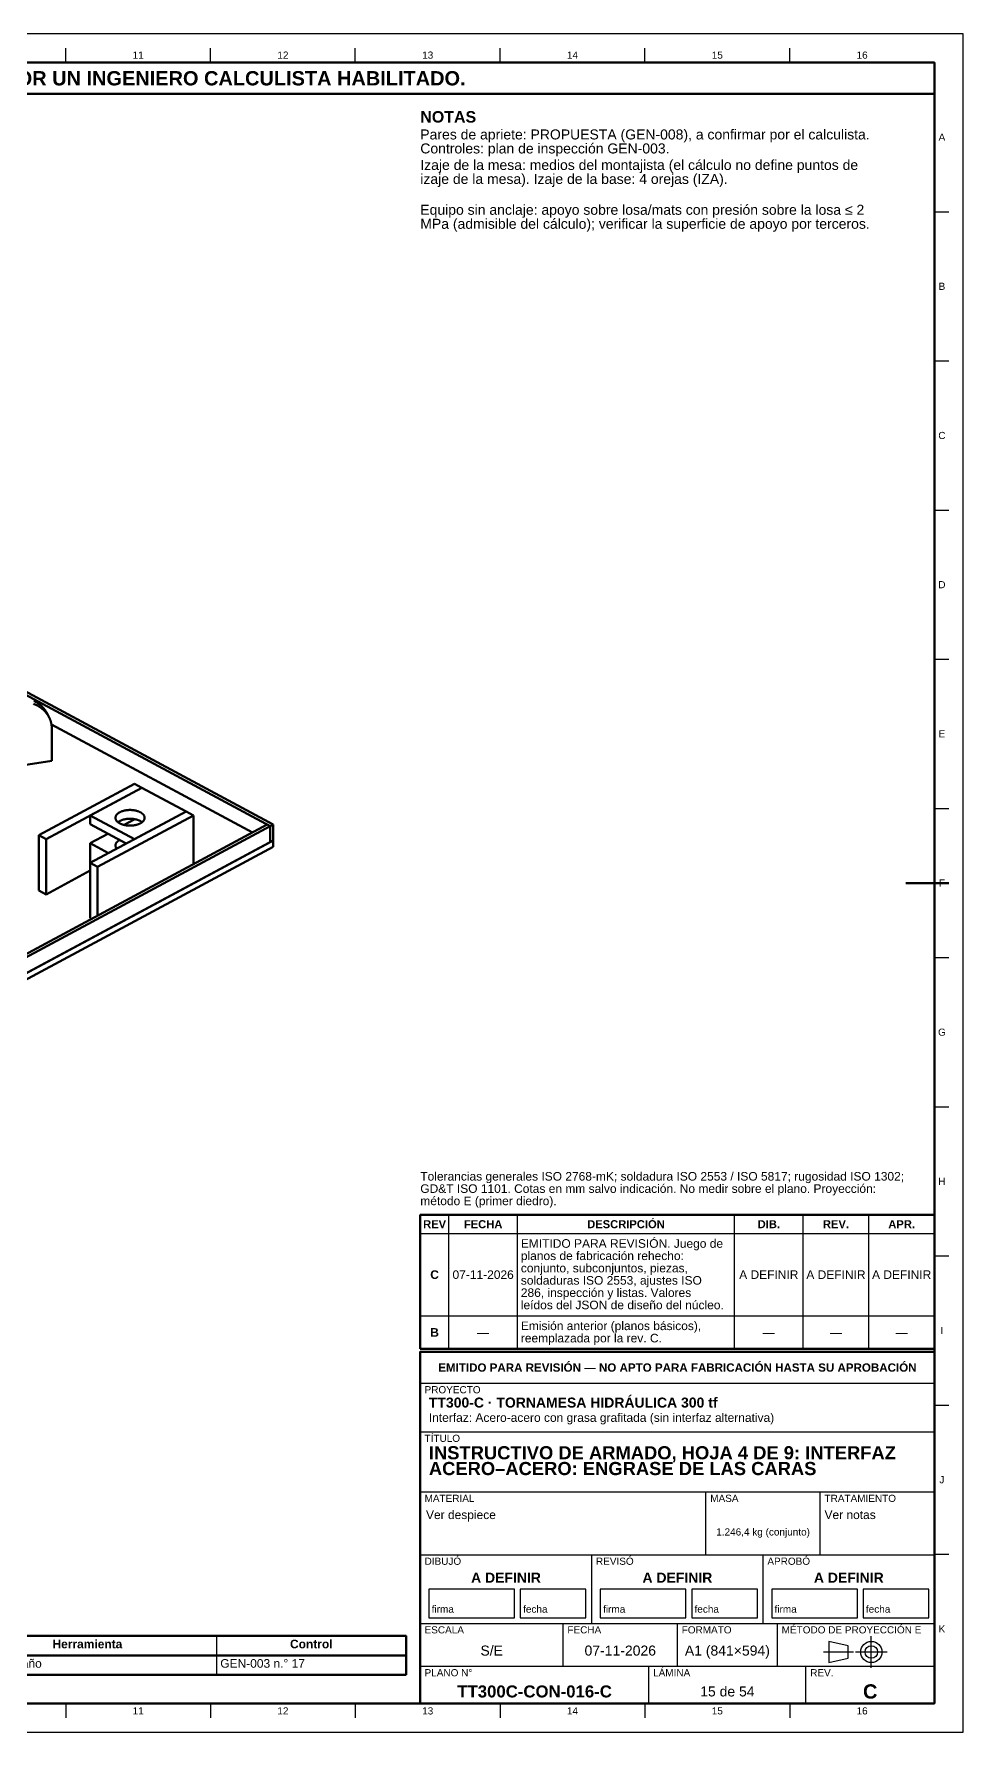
# Model space of a CAD drawing. Header units: millimetres. Extents: x 0 to 841, y 0 to 594.
# Drawn here: x 516 to 841, y 0 to 594 of the extents above; entities that cross this region are included whole.
import ezdxf
from ezdxf.enums import TextEntityAlignment as Align

# ---------------------------------------------------------------- set-up
doc = ezdxf.new("R2010")
doc.units = ezdxf.units.MM
doc.linetypes.add('EJE', pattern=[31, 20, -4, 3, -4])
for name, color, linetype, lineweight in [('EJE', 7, 'EJE', 25), ('FINA', 7, 'CONTINUOUS', 25), ('MARCO', 7, 'CONTINUOUS', 70), ('TXT', 7, 'CONTINUOUS', 25), ('VIS', 7, 'CONTINUOUS', 50)]:
    doc.layers.add(name, color=color, linetype=linetype, lineweight=lineweight)
doc.styles.add('STD', font='LiberationSans-Regular.ttf')
doc.styles.add('STDB', font='LiberationSans-Bold.ttf')

msp = doc.modelspace()

# ---------------------------------------------------------------- linework, layer by layer
at = {"layer": 'EJE'}
for p, q in [((808.88, 22.42), (808.88, 33.58)), ((792.14, 28), (802.68, 28)), ((803.3, 28), (814.46, 28))]:
    msp.add_line(p, q, dxfattribs=at)
at = {"layer": 'FINA'}
for p, q in [((526.88, 584), (526.88, 589)), ((577.56, 584), (577.56, 589)), ((628.25, 584), (628.25, 589)), ((678.94, 584), (678.94, 589)), ((729.62, 584), (729.62, 589)), ((780.31, 584), (780.31, 589)), ((831, 531.82), (836, 531.82)), ((831, 479.64), (836, 479.64)), ((831, 427.45), (836, 427.45)), ((831, 375.27), (836, 375.27)), ((831, 323.09), (836, 323.09)), ((831, 270.91), (836, 270.91)), ((831, 218.73), (836, 218.73)), ((661, 134), (661, 180.9)), ((685, 134), (685, 180.9)), ((761, 134), (761, 180.9)), ((785, 134), (785, 180.9)), ((808, 134), (808, 180.9)), ((651, 174.4), (831, 174.4)), ((831, 166.55), (836, 166.55)), ((651, 145.6), (831, 145.6)), ((651, 134), (831, 134)), ((651, 133), (831, 133)), ((651, 122), (831, 122)), ((831, 114.36), (836, 114.36)), ((651, 105), (831, 105)), ((651, 84), (831, 84)), ((751, 62), (751, 84)), ((791, 62), (791, 84)), ((651, 62), (831, 62)), ((711, 38), (711, 62)), ((771, 38), (771, 62)), ((831, 62.18), (836, 62.18)), ((651, 38), (831, 38)), ((701, 23), (701, 38)), ((741, 23), (741, 38)), ((776, 23), (776, 38)), ((579.68, 33.6), (579.68, 20)), ((25, 26.8), (646, 26.8)), ((651, 23), (831, 23)), ((731, 10), (731, 23)), ((786, 10), (786, 23)), ((526.88, 10), (526.88, 5)), ((577.56, 10), (577.56, 5)), ((628.25, 10), (628.25, 5)), ((678.94, 10), (678.94, 5)), ((729.62, 10), (729.62, 5)), ((780.31, 10), (780.31, 5))]:
    msp.add_line(p, q, dxfattribs=at)
for points in [[(0, 0), (841, 0), (841, 594), (0, 594)], [(654, 40), (684, 40), (684, 50), (654, 50)], [(686, 40), (709, 40), (709, 50), (686, 50)], [(714, 40), (744, 40), (744, 50), (714, 50)], [(746, 40), (769, 40), (769, 50), (746, 50)], [(774, 40), (804, 40), (804, 50), (774, 50)], [(806, 40), (829, 40), (829, 50), (806, 50)], [(794, 24.28), (800.82, 25.83), (800.82, 30.17), (794, 31.72)]]:
    msp.add_lwpolyline(points, close=True, dxfattribs=at)
for radius in [3.72, 2.17]:
    msp.add_circle((808.88, 28), radius, dxfattribs=at)
at = {"layer": 'MARCO'}
msp.add_line((836, 297), (821, 297), dxfattribs=at)
for points in [[(20, 10), (831, 10), (831, 584), (20, 584)], [(20, 573), (831, 573), (831, 584), (20, 584)], [(651, 134), (831, 134), (831, 180.9), (651, 180.9)], [(651, 10), (831, 10), (831, 133), (651, 133)]]:
    msp.add_lwpolyline(points, close=True, dxfattribs=at)
at = {"layer": 'VIS'}
for p in [(646, 33.6), (25, 20)]:
    msp.add_line(p, (646, 20), dxfattribs=at)
for points in [[(334.47, 458.61), (598.47, 316.87)], [(335.5, 459.17), (599.5, 317.43)], [(520.96, 355.17), (520.9, 355.27), (520.84, 355.38), (520.78, 355.48), (520.72, 355.58), (520.65, 355.69), (520.59, 355.79), (520.53, 355.89), (520.46, 355.99), (520.39, 356.09), (520.32, 356.19), (520.25, 356.28), (520.18, 356.38), (520.1, 356.47), (520.03, 356.57), (519.95, 356.66), (519.88, 356.75), (519.8, 356.84), (519.72, 356.93), (519.64, 357.02), (519.55, 357.11), (519.47, 357.2), (519.39, 357.28), (519.3, 357.37), (519.21, 357.45), (519.13, 357.53), (519.04, 357.61), (518.95, 357.69), (518.86, 357.77), (518.77, 357.85), (518.67, 357.93), (518.58, 358), (518.49, 358.08), (518.39, 358.15), (518.29, 358.22), (518.2, 358.29), (518.1, 358.36), (518, 358.43), (517.9, 358.5), (517.8, 358.56), (517.7, 358.63), (517.6, 358.69), (517.49, 358.75), (517.39, 358.81), (517.28, 358.87), (517.18, 358.93), (517.07, 358.99), (516.97, 359.05), (516.86, 359.1), (516.75, 359.15), (516.64, 359.21), (516.54, 359.26), (516.43, 359.31), (516.32, 359.36), (516.21, 359.4), (516.1, 359.45), (515.98, 359.5), (515.87, 359.54), (515.76, 359.58), (515.65, 359.62)], [(520.23, 356.52), (520.18, 356.63), (520.12, 356.73), (520.06, 356.84), (520, 356.94), (519.93, 357.04), (519.87, 357.14), (519.8, 357.24), (519.74, 357.34), (519.67, 357.44), (519.6, 357.54), (519.53, 357.64), (519.46, 357.73), (519.38, 357.83), (519.31, 357.92), (519.23, 358.02), (519.15, 358.11), (519.08, 358.2), (519, 358.29), (518.91, 358.38), (518.83, 358.47), (518.75, 358.55), (518.67, 358.64), (518.58, 358.72), (518.49, 358.81), (518.41, 358.89), (518.32, 358.97), (518.23, 359.05), (518.14, 359.13), (518.04, 359.21), (517.95, 359.28), (517.86, 359.36), (517.76, 359.43), (517.67, 359.51), (517.57, 359.58), (517.47, 359.65), (517.38, 359.72), (517.28, 359.79), (517.18, 359.85), (517.08, 359.92), (516.98, 359.98), (516.87, 360.05), (516.77, 360.11), (516.67, 360.17), (516.56, 360.23), (516.46, 360.29), (516.35, 360.34), (516.25, 360.4), (516.14, 360.46), (516.03, 360.51), (515.92, 360.56), (515.81, 360.61), (515.71, 360.66)], [(520.96, 355.17), (520.23, 356.52)], [(522.01, 350.84), (522.01, 350.96), (522.01, 351.08), (522, 351.21), (522, 351.33), (521.99, 351.45), (521.98, 351.57), (521.97, 351.69), (521.96, 351.81), (521.95, 351.93), (521.94, 352.05), (521.92, 352.17), (521.9, 352.29), (521.88, 352.41), (521.86, 352.53), (521.84, 352.65), (521.82, 352.77), (521.79, 352.89), (521.76, 353.01), (521.74, 353.13), (521.71, 353.25), (521.67, 353.36), (521.64, 353.48), (521.61, 353.6), (521.57, 353.71), (521.53, 353.83), (521.49, 353.94), (521.45, 354.06), (521.41, 354.17), (521.36, 354.28), (521.32, 354.4), (521.27, 354.51), (521.22, 354.62), (521.17, 354.73), (521.12, 354.84), (521.07, 354.95), (521.01, 355.06), (520.96, 355.17)], [(521.88, 352.46), (592.28, 314.66)], [(522.01, 339.77), (522.01, 350.84)], [(496.21, 335.81), (522.01, 339.77)], [(550.94, 331.71), (517.43, 313.72)], [(553.52, 330.33), (520, 312.33)], [(553.52, 330.33), (535.47, 320.64)], [(550.94, 331.71), (553.52, 330.33)], [(553.52, 330.33), (568.99, 322.02)], [(568.99, 322.02), (535.47, 304.03)], [(544.29, 319.81), (544.29, 319.93), (544.31, 320.05), (544.33, 320.17), (544.37, 320.28), (544.41, 320.39), (544.46, 320.5), (544.51, 320.61), (544.57, 320.71), (544.64, 320.81), (544.72, 320.91), (544.79, 321), (544.88, 321.08), (544.96, 321.17), (545.05, 321.25), (545.14, 321.33), (545.24, 321.4), (545.34, 321.47), (545.43, 321.54), (545.54, 321.6), (545.64, 321.66), (545.74, 321.72), (545.85, 321.78), (545.96, 321.83), (546.06, 321.89), (546.17, 321.93), (546.28, 321.98), (546.4, 322.03), (546.51, 322.07), (546.62, 322.11), (546.73, 322.15), (546.85, 322.18), (546.96, 322.22), (547.08, 322.25), (547.2, 322.28), (547.31, 322.31), (547.43, 322.34), (547.55, 322.36), (547.66, 322.39), (547.78, 322.41), (547.9, 322.43), (548.02, 322.45), (548.14, 322.46), (548.26, 322.48), (548.38, 322.49), (548.5, 322.51), (548.61, 322.52), (548.73, 322.53), (548.85, 322.53), (548.97, 322.54), (549.09, 322.54), (549.21, 322.55), (549.33, 322.55), (549.45, 322.55), (549.57, 322.55), (549.69, 322.54), (549.81, 322.54), (549.93, 322.53), (550.05, 322.53), (550.17, 322.52), (550.29, 322.51), (550.41, 322.49), (550.53, 322.48), (550.65, 322.46), (550.77, 322.45), (550.89, 322.43), (551.01, 322.41), (551.12, 322.39), (551.24, 322.36), (551.36, 322.34), (551.48, 322.31), (551.59, 322.28), (551.71, 322.25), (551.82, 322.22), (551.94, 322.18), (552.05, 322.15), (552.17, 322.11), (552.28, 322.07), (552.39, 322.03), (552.5, 321.98), (552.62, 321.93), (552.72, 321.89), (552.83, 321.83), (552.94, 321.78), (553.05, 321.72), (553.15, 321.66), (553.25, 321.6), (553.35, 321.54), (553.45, 321.47), (553.55, 321.4), (553.65, 321.33), (553.74, 321.25), (553.83, 321.17), (553.91, 321.08), (553.99, 321), (554.07, 320.91), (554.15, 320.81), (554.21, 320.71), (554.28, 320.61), (554.33, 320.5), (554.38, 320.39), (554.42, 320.28), (554.46, 320.17), (554.48, 320.05), (554.49, 319.93), (554.5, 319.81)], [(568.99, 322.02), (550.94, 312.33)], [(568.99, 322.02), (571.57, 320.64)], [(335.5, 176.79), (597.44, 317.43)], [(336.53, 176.24), (598.47, 316.87)], [(535.47, 317.56), (535.47, 320.64)], [(535.47, 320.64), (550.94, 312.33)], [(535.47, 317.56), (548.08, 310.8)], [(571.57, 320.64), (538.05, 302.64)], [(545.78, 317.87), (545.68, 317.93), (545.57, 317.99), (545.47, 318.06), (545.37, 318.12), (545.27, 318.2), (545.17, 318.27), (545.08, 318.35), (544.98, 318.43), (544.9, 318.51), (544.81, 318.6), (544.73, 318.69), (544.66, 318.79), (544.58, 318.89), (544.52, 318.99), (544.46, 319.1), (544.41, 319.21), (544.37, 319.33), (544.33, 319.45), (544.31, 319.56), (544.29, 319.69), (544.29, 319.81)], [(545.17, 318.27), (545.27, 318.34), (545.36, 318.41), (545.46, 318.48), (545.57, 318.55), (545.67, 318.61), (545.78, 318.67), (545.88, 318.72), (545.99, 318.78), (546.1, 318.83), (546.21, 318.87), (546.32, 318.92), (546.43, 318.97), (546.55, 319.01), (546.66, 319.05), (546.78, 319.09), (546.89, 319.12), (547.01, 319.16), (547.12, 319.19), (547.24, 319.22), (547.36, 319.25), (547.48, 319.27), (547.59, 319.3), (547.71, 319.32), (547.83, 319.34), (547.95, 319.36), (548.07, 319.38), (548.19, 319.4), (548.31, 319.41), (548.43, 319.42), (548.55, 319.44), (548.67, 319.45), (548.79, 319.45), (548.91, 319.46), (549.03, 319.47), (549.15, 319.47), (549.27, 319.47), (549.39, 319.47), (549.52, 319.47), (549.64, 319.47), (549.76, 319.47), (549.88, 319.46), (550, 319.45), (550.12, 319.45), (550.24, 319.44), (550.36, 319.42), (550.48, 319.41), (550.6, 319.4), (550.72, 319.38), (550.84, 319.36), (550.96, 319.34), (551.08, 319.32), (551.19, 319.3), (551.31, 319.27), (551.43, 319.25), (551.55, 319.22), (551.66, 319.19), (551.78, 319.16), (551.9, 319.12), (552.01, 319.09), (552.13, 319.05), (552.24, 319.01), (552.35, 318.97), (552.47, 318.92), (552.58, 318.87), (552.69, 318.83), (552.8, 318.78), (552.91, 318.72), (553.01, 318.67), (553.12, 318.61), (553.22, 318.55), (553.32, 318.48), (553.43, 318.41), (553.52, 318.34), (553.62, 318.27)], [(554.5, 319.81), (554.49, 319.69), (554.48, 319.57), (554.45, 319.45), (554.42, 319.33), (554.38, 319.22), (554.33, 319.11), (554.27, 319), (554.21, 318.9), (554.14, 318.8), (554.07, 318.71), (553.99, 318.61), (553.9, 318.53), (553.82, 318.44), (553.73, 318.36), (553.64, 318.28), (553.54, 318.21), (553.44, 318.14), (553.34, 318.07), (553.24, 318.01), (553.14, 317.94), (553.03, 317.88), (552.92, 317.83), (552.82, 317.77), (552.71, 317.72), (552.6, 317.67), (552.48, 317.63), (552.37, 317.58), (552.26, 317.54), (552.14, 317.5), (552.03, 317.46), (551.91, 317.43), (551.8, 317.39), (551.68, 317.36), (551.56, 317.33), (551.45, 317.3), (551.33, 317.27), (551.21, 317.25), (551.09, 317.22), (550.97, 317.2), (550.85, 317.18), (550.73, 317.16), (550.61, 317.15), (550.49, 317.13), (550.37, 317.12), (550.25, 317.11), (550.13, 317.1), (550.01, 317.09), (549.89, 317.08), (549.77, 317.08), (549.65, 317.07), (549.53, 317.07), (549.41, 317.07), (549.29, 317.07), (549.17, 317.07), (549.05, 317.07), (548.93, 317.08), (548.81, 317.09), (548.68, 317.09), (548.56, 317.1), (548.44, 317.12), (548.32, 317.13), (548.2, 317.14), (548.08, 317.16), (547.96, 317.18), (547.84, 317.2), (547.73, 317.22), (547.61, 317.24), (547.49, 317.27), (547.37, 317.29), (547.25, 317.32), (547.14, 317.35), (547.02, 317.38), (546.9, 317.42), (546.79, 317.45), (546.67, 317.49), (546.56, 317.53), (546.45, 317.57), (546.33, 317.62), (546.22, 317.66), (546.11, 317.71), (546, 317.76), (545.89, 317.81), (545.78, 317.87)], [(551.11, 319.31), (547.35, 317.3)], [(571.57, 303.54), (571.57, 320.64)], [(597.44, 317.43), (598.47, 316.87)], [(598.47, 316.87), (599.5, 317.43)], [(598.47, 311.34), (598.47, 316.87)], [(598.47, 311.34), (598.47, 316.87)], [(599.5, 311.89), (599.5, 317.43)], [(335.5, 170.15), (599.5, 311.89)], [(335.5, 167.94), (599.5, 309.68)], [(336.53, 170.7), (598.47, 311.34)], [(517.43, 294.4), (517.43, 313.72)], [(517.43, 313.72), (520, 312.33)], [(520, 293.02), (520, 312.33)], [(541.66, 314.24), (535.47, 310.92)], [(535.47, 304.03), (535.47, 310.92)], [(535.47, 310.92), (541.89, 307.47)], [(544.29, 310.09), (544.29, 310.21), (544.31, 310.33), (544.33, 310.45), (544.37, 310.57), (544.41, 310.68), (544.46, 310.8), (544.52, 310.9), (544.58, 311.01), (544.66, 311.11), (544.73, 311.2), (544.81, 311.3), (544.9, 311.38), (544.98, 311.47), (545.08, 311.55), (545.17, 311.63), (545.27, 311.7), (545.37, 311.77), (545.47, 311.84), (545.57, 311.91), (545.68, 311.97), (545.78, 312.03)], [(544.72, 308.99), (544.64, 309.09), (544.57, 309.19), (544.51, 309.29), (544.46, 309.39), (544.41, 309.5), (544.37, 309.62), (544.33, 309.73), (544.31, 309.85), (544.29, 309.97), (544.29, 310.09)], [(598.47, 311.34), (599.5, 311.89)], [(599.5, 309.68), (599.5, 311.89)], [(535.47, 284.71), (535.47, 304.03)], [(535.47, 304.03), (538.05, 302.64)], [(535.47, 301.32), (520, 293.02)], [(538.05, 285.54), (538.05, 302.64)], [(517.43, 294.4), (520, 293.02)], [(535.47, 284.71), (535.99, 284.43)]]:
    msp.add_lwpolyline(points, dxfattribs=at)
msp.add_lwpolyline([(25, 26.8), (646, 26.8), (646, 33.6), (25, 33.6)], close=True, dxfattribs=at)

# ---------------------------------------------------------------- texts
at = {"layer": 'TXT'}
for s, height, style, p in [('ESTOS PLANOS NO SON VÁLIDOS PARA FABRICACIÓN HASTA SU REVISIÓN Y APROBACIÓN POR UN INGENIERO CALCULISTA HABILITADO.', 5, 'STDB', (425.5, 578.5)), ('11', 2.5, 'STD', (552.22, 586.6)), ('12', 2.5, 'STD', (602.91, 586.6)), ('13', 2.5, 'STD', (653.59, 586.6)), ('14', 2.5, 'STD', (704.28, 586.6)), ('15', 2.5, 'STD', (754.97, 586.6)), ('16', 2.5, 'STD', (805.66, 586.6)), ('A', 2.5, 'STD', (833.6, 557.91)), ('B', 2.5, 'STD', (833.6, 505.73)), ('C', 2.5, 'STD', (833.6, 453.55)), ('D', 2.5, 'STD', (833.6, 401.36)), ('E', 2.5, 'STD', (833.6, 349.18)), ('F', 2.5, 'STD', (833.6, 297)), ('G', 2.5, 'STD', (833.6, 244.82)), ('H', 2.5, 'STD', (833.6, 192.64)), ('REV', 2.8, 'STDB', (656, 177.65)), ('FECHA', 2.8, 'STDB', (673, 177.65)), ('DESCRIPCIÓN', 2.8, 'STDB', (723, 177.65)), ('DIB.', 2.8, 'STDB', (773, 177.65)), ('REV.', 2.8, 'STDB', (796.5, 177.65)), ('APR.', 2.8, 'STDB', (819.5, 177.65)), ('C', 3, 'STDB', (656, 160)), ('07-11-2026', 3, 'STD', (673, 160)), ('A DEFINIR', 3, 'STD', (773, 160)), ('A DEFINIR', 3, 'STD', (796.5, 160)), ('A DEFINIR', 3, 'STD', (819.5, 160)), ('B', 3, 'STDB', (656, 139.8)), ('—', 3, 'STD', (673, 139.8)), ('—', 3, 'STD', (773, 139.8)), ('—', 3, 'STD', (796.5, 139.8)), ('—', 3, 'STD', (819.5, 139.8)), ('I', 2.5, 'STD', (833.6, 140.45)), ('EMITIDO PARA REVISIÓN — NO APTO PARA FABRICACIÓN HASTA SU APROBACIÓN', 2.9, 'STDB', (741, 127.5)), ('J', 2.5, 'STD', (833.6, 88.27)), ('1.246,4 kg (conjunto)', 2.5, 'STD', (771, 70)), ('A DEFINIR', 3.5, 'STDB', (681, 54)), ('A DEFINIR', 3.5, 'STDB', (741, 54)), ('A DEFINIR', 3.5, 'STDB', (801, 54)), ('K', 2.5, 'STD', (833.6, 36.09)), ('Herramienta', 3, 'STDB', (534.46, 30.8)), ('Control', 3, 'STDB', (612.84, 30.8)), ('S/E', 3.5, 'STD', (676, 28.5)), ('07-11-2026', 3.5, 'STD', (721, 28.5)), ('A1 (841×594)', 3.5, 'STD', (758.5, 28.5)), ('TT300C-CON-016-C', 4.2, 'STDB', (691, 14.2)), ('15 de 54', 3.5, 'STD', (758.5, 14.2)), ('C', 5, 'STDB', (808.5, 14.2)), ('11', 2.5, 'STD', (552.22, 7.4)), ('12', 2.5, 'STD', (602.91, 7.4)), ('13', 2.5, 'STD', (653.59, 7.4)), ('14', 2.5, 'STD', (704.28, 7.4)), ('15', 2.5, 'STD', (754.97, 7.4)), ('16', 2.5, 'STD', (805.66, 7.4))]:
    msp.add_text(s, height=height, dxfattribs=dict(at, style=style)).set_placement(p, align=Align.MIDDLE_CENTER)
for s, height, style, p in [('NOTAS', 4, 'STDB', (651, 567)), ('Pares de apriete: PROPUESTA (GEN-008), a confirmar por el calculista.', 3.5, 'STD', (651, 560.6)), ('Controles: plan de inspección GEN-003.', 3.5, 'STD', (651, 555.7)), ('Izaje de la mesa: medios del montajista (el cálculo no define puntos de', 3.5, 'STD', (651, 549.93)), ('izaje de la mesa). Izaje de la base: 4 orejas (IZA).', 3.5, 'STD', (651, 545.03)), ('Equipo sin anclaje: apoyo sobre losa/mats con presión sobre la losa ≤ 2', 3.5, 'STD', (651, 534.25)), ('MPa (admisible del cálculo); verificar la superficie de apoyo por terceros.', 3.5, 'STD', (651, 529.35)), ('EMITIDO PARA REVISIÓN. Juego de', 3, 'STD', (686.2, 172.4)), ('planos de fabricación rehecho:', 3, 'STD', (686.2, 168.1)), ('conjunto, subconjuntos, piezas,', 3, 'STD', (686.2, 163.8)), ('soldaduras ISO 2553, ajustes ISO', 3, 'STD', (686.2, 159.5)), ('286, inspección y listas. Valores', 3, 'STD', (686.2, 155.2)), ('leídos del JSON de diseño del núcleo.', 3, 'STD', (686.2, 150.9)), ('Emisión anterior (planos básicos),', 3, 'STD', (686.2, 143.6)), ('reemplazada por la rev. C.', 3, 'STD', (686.2, 139.3)), ('PROYECTO', 2.5, 'STD', (652.5, 121)), ('TT300-C · TORNAMESA HIDRÁULICA 300 tf', 3.5, 'STDB', (654, 117)), ('Interfaz: Acero-acero con grasa grafitada (sin interfaz alternativa)', 3, 'STD', (654, 111.5)), ('TÍTULO', 2.5, 'STD', (652.5, 104)), ('INSTRUCTIVO DE ARMADO, HOJA 4 DE 9: INTERFAZ', 4.6, 'STDB', (654, 100)), ('ACERO–ACERO: ENGRASE DE LAS CARAS', 4.6, 'STDB', (654, 94.48)), ('MATERIAL', 2.5, 'STD', (652.5, 83)), ('Ver despiece', 3, 'STD', (653, 77.5)), ('MASA', 2.5, 'STD', (752.5, 83)), ('Ver notas', 3, 'STD', (792.5, 77.5)), ('TRATAMIENTO', 2.5, 'STD', (792.5, 83)), ('DIBUJÓ', 2.5, 'STD', (652.5, 61)), ('REVISÓ', 2.5, 'STD', (712.5, 61)), ('APROBÓ', 2.5, 'STD', (772.5, 61)), ('ESCALA', 2.5, 'STD', (652.5, 37)), ('FECHA', 2.5, 'STD', (702.5, 37)), ('FORMATO', 2.5, 'STD', (742.5, 37)), ('MÉTODO DE PROYECCIÓN E', 2.5, 'STD', (777.5, 37)), ('PLANO N°', 2.5, 'STD', (652.5, 22)), ('LÁMINA', 2.5, 'STD', (732.5, 22)), ('REV.', 2.5, 'STD', (787.5, 22))]:
    msp.add_text(s, height=height, dxfattribs=dict(at, style=style)).set_placement(p, align=Align.TOP_LEFT)
at = {"layer": 'TXT', "style": 'STD'}
for s, height, p in [('Tolerancias generales ISO 2768-mK; soldadura ISO 2553 / ISO 5817; rugosidad ISO 1302;', 3, (651, 192)), ('GD&T ISO 1101. Cotas en mm salvo indicación. No medir sobre el plano. Proyección:', 3, (651, 187.7)), ('método E (primer diedro).', 3, (651, 183.4)), ('firma', 2.5, (655, 41)), ('fecha', 2.5, (687, 41)), ('firma', 2.5, (715, 41)), ('fecha', 2.5, (747, 41)), ('firma', 2.5, (775, 41)), ('fecha', 2.5, (807, 41))]:
    msp.add_text(s, height=height, dxfattribs=at).set_placement(p, align=Align.BOTTOM_LEFT)
for s, p in [('Espátula, paño', (490.54, 24)), ('GEN-003 n.° 17', (580.98, 24))]:
    msp.add_text(s, height=3, dxfattribs=at).set_placement(p, align=Align.MIDDLE_LEFT)

doc.saveas('drawing.dxf')
